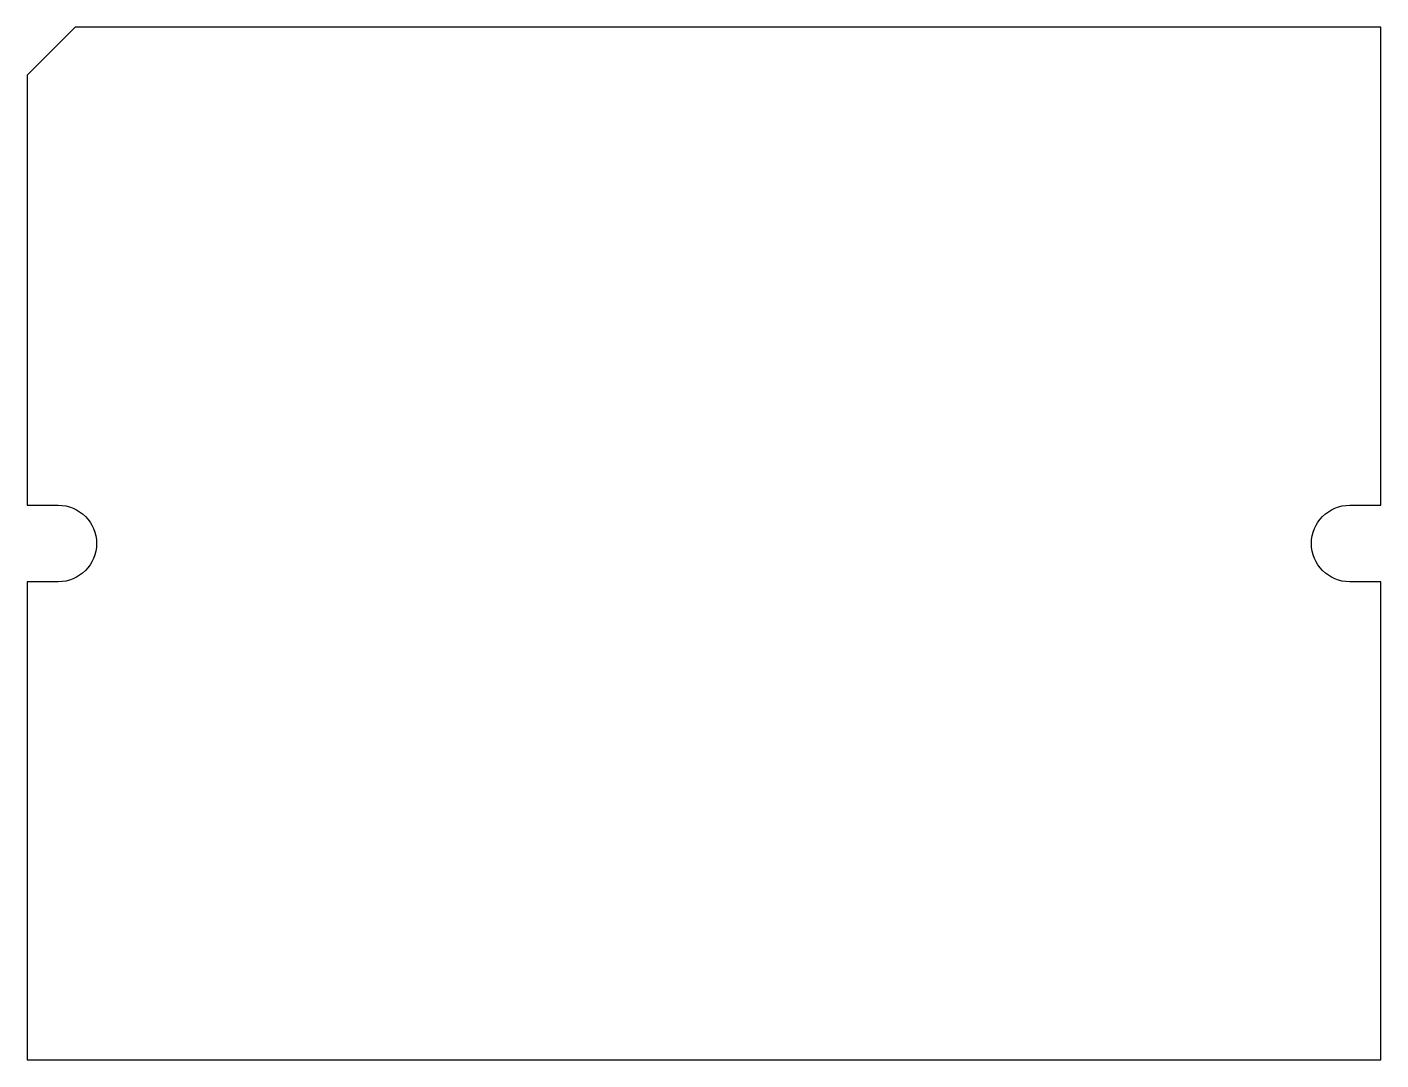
# Model space of a CAD drawing. Header units: millimetres. Extents: x -28.2 to 28.3, y -21.6 to 21.6.
import ezdxf

# ---------------------------------------------------------------- set-up
doc = ezdxf.new("R2010")
doc.units = ezdxf.units.MM

msp = doc.modelspace()

# ---------------------------------------------------------------- linework, layer by layer
msp.add_lwpolyline([(-26.95, -1.6), (-28.25, -1.6), (-28.25, -21.55), (28.25, -21.55), (28.25, -1.6), (26.95, -1.6, -1), (26.95, 1.6), (28.25, 1.6), (28.25, 21.55), (-26.25, 21.55), (-28.25, 19.55), (-28.25, 1.6), (-26.95, 1.6, -1)], format="xyb", close=True)

doc.saveas('drawing.dxf')
